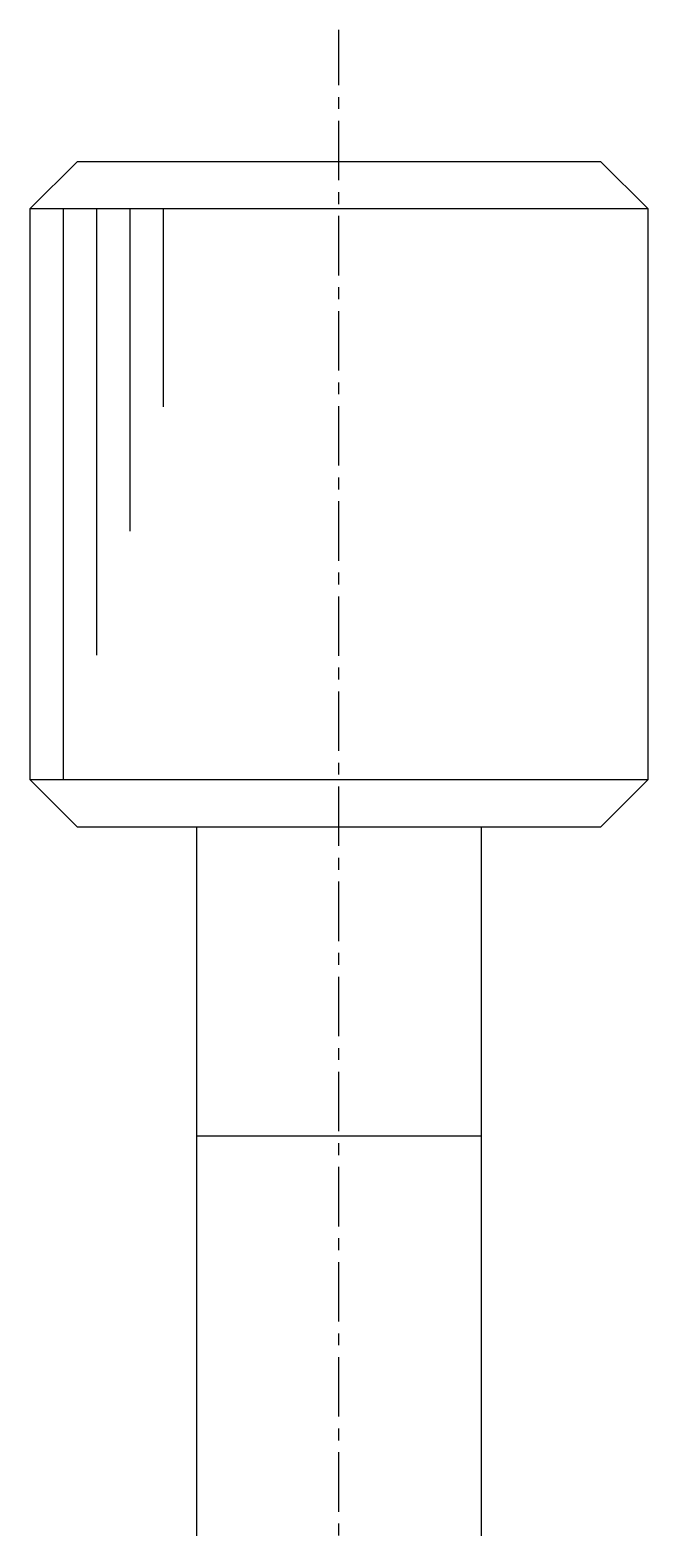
# Model space of a CAD drawing. Extents: x 97 to 299, y 65 to 330.
# Drawn here: x 157.48 to 170.48, y 188.88 to 220.37 of the extents above; entities that cross this region are included whole.
import ezdxf

# ---------------------------------------------------------------- set-up
doc = ezdxf.new("R2010")
doc.units = 0
doc.linetypes.add('CENTER', pattern=[2, 1.25, -0.25, 0.25, -0.25])
doc.layers.get('0').update_dxf_attribs({"linetype": 'CONTINUOUS'})
doc.layers.add('CENTER', color=1, linetype='CENTER')

# ---------------------------------------------------------------- blocks, each defined once
blk = doc.blocks.new('AID5664')
at = {"color": 7, "linetype": 'CONTINUOUS'}
blk.add_line((190.734696, 195.51), (190.734696, 183.51), dxfattribs=at)
at = {"color": 3, "linetype": 'CONTINUOUS'}
for p, q in [((191.434696, 195.51), (191.434696, 183.51)), ((192.134696, 195.51), (192.134696, 186.122436)), ((192.834696, 195.51), (192.834696, 188.734871)), ((193.534696, 195.51), (193.534696, 191.347307))]:
    blk.add_line(p, q, dxfattribs=at)

msp = doc.modelspace()

# ---------------------------------------------------------------- linework, layer by layer
at = {"color": 7, "linetype": 'CONTINUOUS'}
for p, q in [((158.476, 217.606), (157.476, 216.606)), ((158.476, 217.606), (169.476, 217.606)), ((170.476, 216.606), (169.476, 217.606)), ((170.476, 216.606), (157.476, 216.606)), ((170.476, 204.606), (170.476, 216.606)), ((157.476, 204.606), (163.976, 204.606)), ((157.476, 204.606), (158.476, 203.606)), ((163.976, 204.606), (170.476, 204.606)), ((169.476, 203.606), (170.476, 204.606)), ((163.976, 203.606), (158.476, 203.606)), ((160.976, 203.606), (158.476, 203.606)), ((163.976, 203.606), (160.976, 203.606)), ((166.976, 203.606), (160.976, 203.606)), ((160.976, 203.606), (160.976, 197.106)), ((169.476, 203.606), (163.976, 203.606)), ((166.976, 203.606), (163.976, 203.606)), ((166.976, 197.106), (166.976, 203.606)), ((169.476, 203.606), (166.976, 203.606)), ((160.976, 197.111), (160.976, 197.106)), ((163.976, 197.106), (160.976, 197.106)), ((160.976, 197.106), (160.976, 188.106)), ((160.976, 197.106), (160.976, 197.101)), ((166.976, 197.106), (163.976, 197.106)), ((166.976, 197.106), (166.976, 197.111)), ((166.976, 188.106), (166.976, 197.106)), ((166.976, 197.101), (166.976, 197.106))]:
    msp.add_line(p, q, dxfattribs=at)
at = {"color": 9, "linetype": 'CONTINUOUS'}
for p, q in [((161.23, 197.106), (160.976, 197.106)), ((162.036, 197.106), (161.23, 197.106)), ((163.976, 197.106), (162.036, 197.106)), ((166.302, 197.106), (163.976, 197.106)), ((166.727, 197.106), (166.302, 197.106)), ((166.976, 197.106), (166.727, 197.106))]:
    msp.add_line(p, q, dxfattribs=at)
at = {"layer": 'CENTER', "color": 1, "linetype": 'CENTER'}
msp.add_line((163.976, 161.208), (163.976, 220.369), dxfattribs=at)

# ---------------------------------------------------------------- block references
msp.add_blockref('AID5664', (-33.258, 21.096))

doc.saveas('drawing.dxf')
